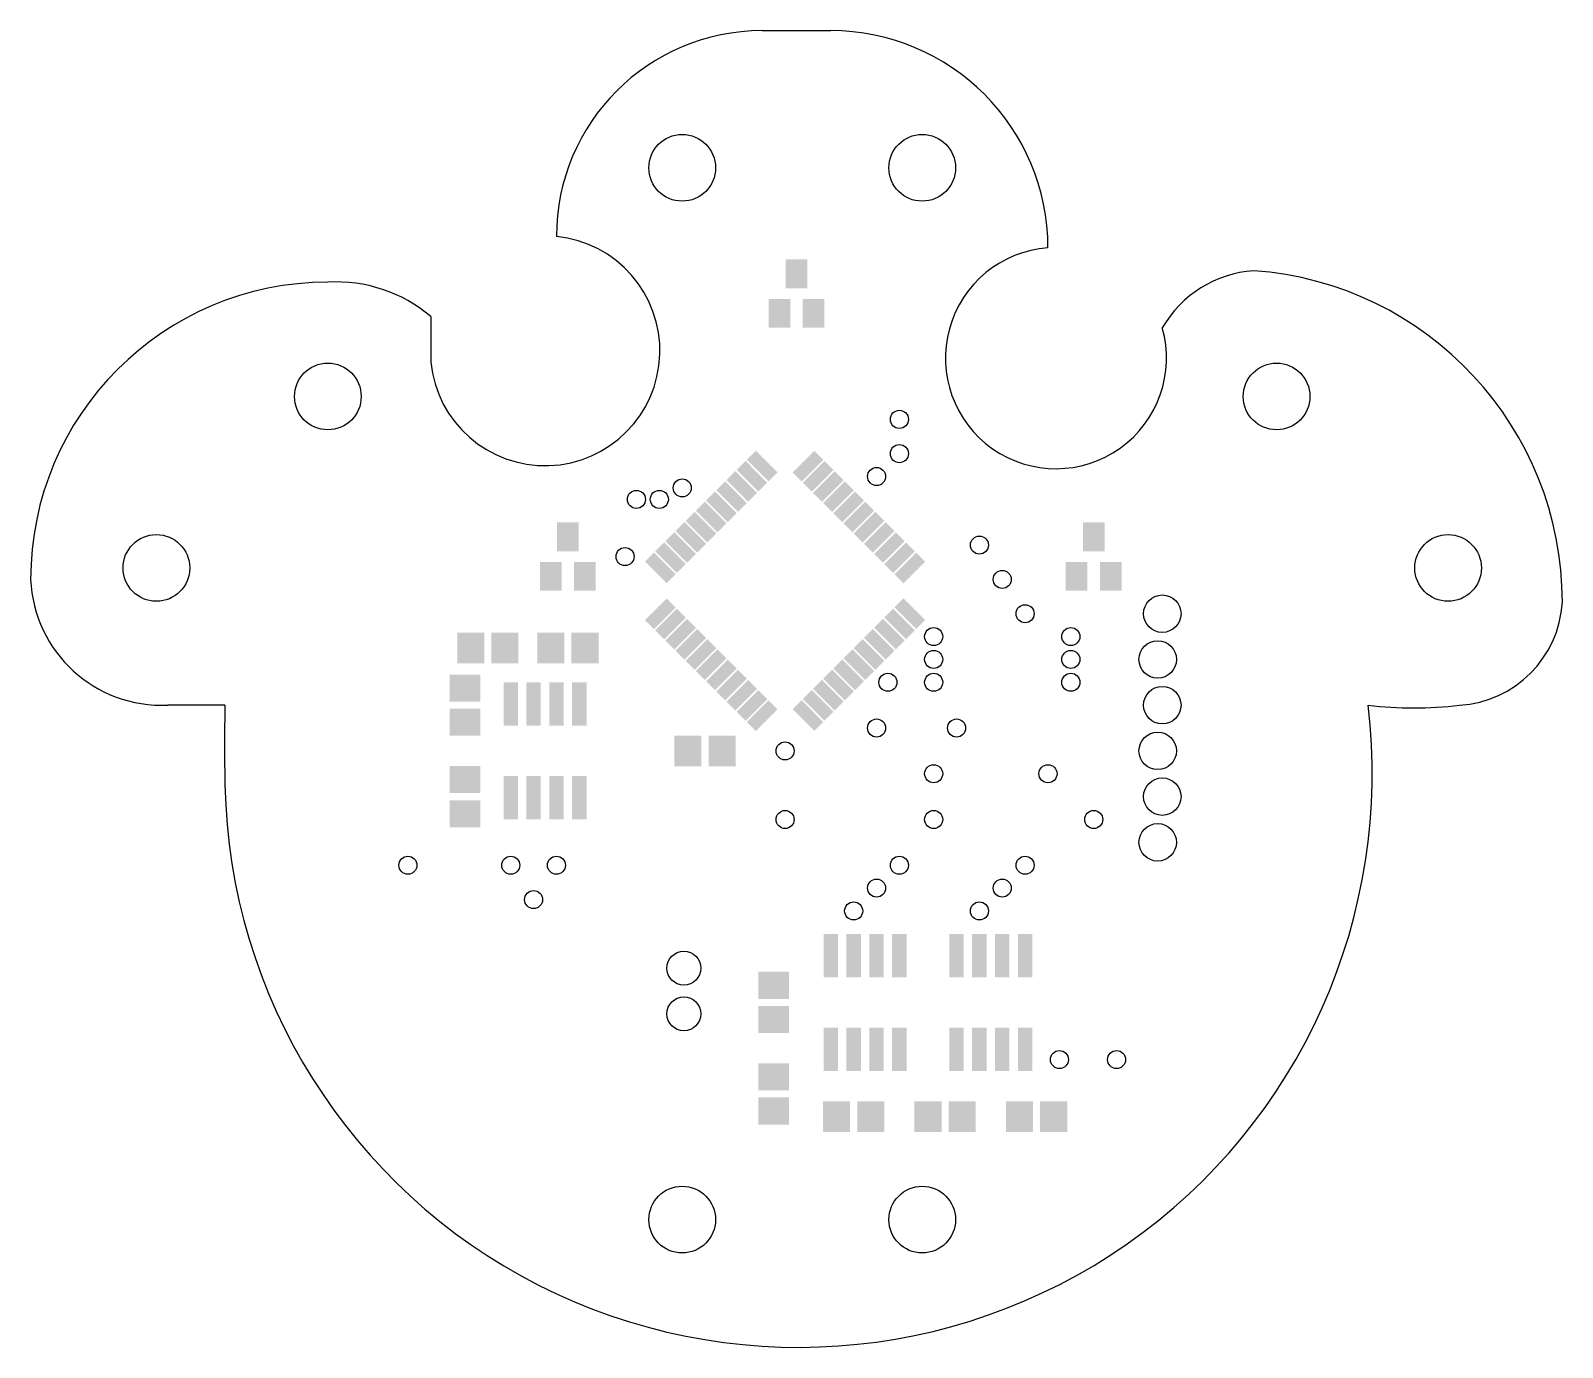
# Model space of a CAD drawing. Extents: x -2.5 to 82.6, y -2.6 to 70.5.
import ezdxf

# ---------------------------------------------------------------- set-up
doc = ezdxf.new("R2010")
doc.units = 0
doc.layers.add('20', color=7, linetype='CONTINUOUS')
doc.layers.add('29', color=253, linetype='CONTINUOUS')

# ---------------------------------------------------------------- blocks, each defined once
blk = doc.blocks.new('RECT')
blk.add_solid([(-0.5, -0.5), (0.5, -0.5), (-0.5, 0.5), (0.5, 0.5)])
blk = doc.blocks.new('ROUNDP')
blk.add_circle((0, 0), 0.5)
blk = doc.blocks.new('PIE')
blk.add_circle((0, 0), 0.5)
blk = doc.blocks.new('ROUNDV')
blk.add_circle((0, 0), 0.5)

msp = doc.modelspace()

# ---------------------------------------------------------------- linework, layer by layer
at = {"layer": '20'}
for p, q in [((38.1, 70.485), (41.91, 70.485)), ((19.685, 54.61), (19.685, 52.07)), ((8.255, 33.02), (5.08, 33.02))]:
    msp.add_line(p, q, dxfattribs=at)
for centre, radius, start, end in [((38.1, 59.055), 11.43, 90, 180), ((41.91, 58.42), 12.065, 0, 90), ((26.035, 52.705), 6.3817, 185.7106, 84.2894), ((54.4186, 52.2955), 6.1406, 94.1426, 15.8734), ((65.844, 50.7962), 6.369, 93.9521, 150.0587), ((64.088, 38.735), 18.462, 0, 85.9092), ((13.97, 40.005), 16.51, 90, 180), ((14.4463, 48.4188), 8.1102, 49.7636, 93.3665), ((4.7625, 40.3225), 7.3094, 182.4896, 272.4896), ((76.4778, 39.0922), 6.0827, 273.3665, 356.6335), ((118.4278, 30.7975), 110.1952, 178.8443, 181.1557), ((40.1156, 29.2177), 31.8671, 181.1557, 6.8527), ((74.295, 54.5354), 21.6648, 263.2671, 276.7329)]:
    msp.add_arc(centre, radius, start, end, dxfattribs=at)

# ---------------------------------------------------------------- block references
at = {"layer": '29'}
for name, p, xscale, yscale in [('ROUNDV', (33.655, 62.865), 3.7032, 3.7032), ('ROUNDV', (46.99, 62.865), 3.7032, 3.7032), ('RECT', (40.005, 56.98), 1.2032, 1.6032), ('RECT', (39.055, 54.78), 1.2032, 1.6032), ('RECT', (40.955, 54.78), 1.2032, 1.6032), ('ROUNDV', (13.97, 50.165), 3.7032, 3.7032), ('ROUNDV', (66.675, 50.165), 3.7032, 3.7032), ('PIE', (45.72, 48.895), 1.0032, 1.0032), ('PIE', (45.72, 46.99), 1.0032, 1.0032), ('PIE', (44.45, 45.72), 1.0032, 1.0032), ('PIE', (33.655, 45.085), 1.0032, 1.0032), ('PIE', (31.115, 44.45), 1.0032, 1.0032), ('PIE', (32.385, 44.45), 1.0032, 1.0032), ('RECT', (27.305, 42.375), 1.2032, 1.6032), ('RECT', (56.515, 42.375), 1.2032, 1.6032), ('ROUNDV', (4.445, 40.64), 3.7032, 3.7032), ('PIE', (30.48, 41.275), 1.0032, 1.0032), ('PIE', (50.165, 41.91), 1.0032, 1.0032), ('ROUNDV', (76.2, 40.64), 3.7032, 3.7032), ('RECT', (26.355, 40.175), 1.2032, 1.6032), ('RECT', (28.255, 40.175), 1.2032, 1.6032), ('RECT', (55.565, 40.175), 1.2032, 1.6032), ('RECT', (57.465, 40.175), 1.2032, 1.6032), ('PIE', (51.435, 40.005), 1.0032, 1.0032), ('PIE', (52.705, 38.1), 1.0032, 1.0032), ('RECT', (21.91, 36.195), 1.5032, 1.7032), ('RECT', (23.81, 36.195), 1.5032, 1.7032), ('PIE', (47.625, 36.83), 1.0032, 1.0032), ('PIE', (55.245, 36.83), 1.0032, 1.0032), ('PIE', (47.625, 35.56), 1.0032, 1.0032), ('PIE', (55.245, 35.56), 1.0032, 1.0032), ('PIE', (45.085, 34.29), 1.0032, 1.0032), ('PIE', (47.625, 34.29), 1.0032, 1.0032), ('PIE', (55.245, 34.29), 1.0032, 1.0032), ('PIE', (44.45, 31.75), 1.0032, 1.0032), ('PIE', (48.895, 31.75), 1.0032, 1.0032), ('PIE', (39.37, 30.48), 1.0032, 1.0032), ('PIE', (47.625, 29.21), 1.0032, 1.0032), ('PIE', (53.975, 29.21), 1.0032, 1.0032), ('PIE', (39.37, 26.67), 1.0032, 1.0032), ('PIE', (47.625, 26.67), 1.0032, 1.0032), ('PIE', (56.515, 26.67), 1.0032, 1.0032), ('PIE', (18.415, 24.13), 1.0032, 1.0032), ('PIE', (24.13, 24.13), 1.0032, 1.0032), ('PIE', (26.67, 24.13), 1.0032, 1.0032), ('PIE', (45.72, 24.13), 1.0032, 1.0032), ('PIE', (52.705, 24.13), 1.0032, 1.0032), ('PIE', (44.45, 22.86), 1.0032, 1.0032), ('PIE', (51.435, 22.86), 1.0032, 1.0032), ('PIE', (25.4, 22.225), 1.0032, 1.0032), ('PIE', (43.18, 21.59), 1.0032, 1.0032), ('PIE', (50.165, 21.59), 1.0032, 1.0032), ('RECT', (41.91, 19.11), 0.8032, 2.4032), ('RECT', (43.18, 19.11), 0.8032, 2.4032), ('RECT', (44.45, 19.11), 0.8032, 2.4032), ('RECT', (45.72, 19.11), 0.8032, 2.4032), ('RECT', (48.895, 19.11), 0.8032, 2.4032), ('RECT', (50.165, 19.11), 0.8032, 2.4032), ('RECT', (51.435, 19.11), 0.8032, 2.4032), ('RECT', (52.705, 19.11), 0.8032, 2.4032), ('RECT', (41.91, 13.91), 0.8032, 2.4032), ('RECT', (43.18, 13.91), 0.8032, 2.4032), ('RECT', (44.45, 13.91), 0.8032, 2.4032), ('RECT', (45.72, 13.91), 0.8032, 2.4032), ('RECT', (48.895, 13.91), 0.8032, 2.4032), ('RECT', (50.165, 13.91), 0.8032, 2.4032), ('RECT', (51.435, 13.91), 0.8032, 2.4032), ('RECT', (52.705, 13.91), 0.8032, 2.4032), ('PIE', (54.61, 13.335), 1.0032, 1.0032), ('PIE', (57.785, 13.335), 1.0032, 1.0032), ('RECT', (42.23, 10.16), 1.5032, 1.7032), ('RECT', (44.13, 10.16), 1.5032, 1.7032), ('RECT', (47.31, 10.16), 1.5032, 1.7032), ('RECT', (49.21, 10.16), 1.5032, 1.7032), ('RECT', (52.39, 10.16), 1.5032, 1.7032), ('RECT', (54.29, 10.16), 1.5032, 1.7032), ('ROUNDV', (33.655, 4.445), 3.7032, 3.7032), ('ROUNDV', (46.99, 4.445), 3.7032, 3.7032)]:
    msp.add_blockref(name, p, dxfattribs=dict(at, xscale=xscale, yscale=yscale))
for name, p, xscale, yscale, rotation in [('RECT', (38.0972, 46.2996), 0.7032, 1.7032, 45), ('RECT', (40.6428, 46.2996), 1.7032, 0.7032, 45), ('RECT', (36.9658, 45.1683), 0.7032, 1.7032, 45), ('RECT', (37.5315, 45.734), 0.7032, 1.7032, 45), ('RECT', (41.2085, 45.734), 1.7032, 0.7032, 45), ('RECT', (41.7742, 45.1683), 1.7032, 0.7032, 45), ('RECT', (36.4002, 44.6026), 0.7032, 1.7032, 45), ('RECT', (42.3398, 44.6026), 1.7032, 0.7032, 45), ('RECT', (35.2688, 43.4712), 0.7032, 1.7032, 45), ('RECT', (35.8345, 44.0369), 0.7032, 1.7032, 45), ('RECT', (42.9055, 44.0369), 1.7032, 0.7032, 45), ('RECT', (43.4712, 43.4712), 1.7032, 0.7032, 45), ('RECT', (34.7031, 42.9055), 0.7032, 1.7032, 45), ('RECT', (44.0369, 42.9055), 1.7032, 0.7032, 45), ('RECT', (33.5717, 41.7742), 0.7032, 1.7032, 45), ('RECT', (34.1374, 42.3398), 0.7032, 1.7032, 45), ('RECT', (44.6026, 42.3398), 1.7032, 0.7032, 45), ('RECT', (45.1683, 41.7742), 1.7032, 0.7032, 45), ('RECT', (33.006, 41.2085), 0.7032, 1.7032, 45), ('RECT', (45.734, 41.2085), 1.7032, 0.7032, 45), ('RECT', (32.4404, 40.6428), 0.7032, 1.7032, 45), ('RECT', (46.2996, 40.6428), 1.7032, 0.7032, 45), ('RECT', (32.4404, 38.0972), 1.7032, 0.7032, 45), ('RECT', (33.006, 37.5315), 1.7032, 0.7032, 45), ('RECT', (45.734, 37.5315), 0.7032, 1.7032, 45), ('RECT', (46.2996, 38.0972), 0.7032, 1.7032, 45), ('ROUNDP', (60.325, 38.1), 2.0828, 2.0828, 270), ('RECT', (33.5717, 36.9658), 1.7032, 0.7032, 45), ('RECT', (45.1683, 36.9658), 0.7032, 1.7032, 45), ('RECT', (26.355, 36.195), 1.5032, 1.7032, 180), ('RECT', (28.255, 36.195), 1.5032, 1.7032, 180), ('RECT', (34.1374, 36.4002), 1.7032, 0.7032, 45), ('RECT', (34.7031, 35.8345), 1.7032, 0.7032, 45), ('RECT', (44.0369, 35.8345), 0.7032, 1.7032, 45), ('RECT', (44.6026, 36.4002), 0.7032, 1.7032, 45), ('ROUNDP', (60.071, 35.56), 2.0828, 2.0828, 270), ('RECT', (35.2688, 35.2688), 1.7032, 0.7032, 45), ('RECT', (43.4712, 35.2688), 0.7032, 1.7032, 45), ('RECT', (35.8345, 34.7031), 1.7032, 0.7032, 45), ('RECT', (36.4002, 34.1374), 1.7032, 0.7032, 45), ('RECT', (42.3398, 34.1374), 0.7032, 1.7032, 45), ('RECT', (42.9055, 34.7031), 0.7032, 1.7032, 45), ('RECT', (21.59, 33.97), 1.5032, 1.7032, 270), ('RECT', (24.13, 33.08), 0.8032, 2.4032, 180), ('RECT', (25.4, 33.08), 0.8032, 2.4032, 180), ('RECT', (26.67, 33.08), 0.8032, 2.4032, 180), ('RECT', (27.94, 33.08), 0.8032, 2.4032, 180), ('RECT', (36.9658, 33.5717), 1.7032, 0.7032, 45), ('RECT', (41.7742, 33.5717), 0.7032, 1.7032, 45), ('ROUNDP', (60.325, 33.02), 2.0828, 2.0828, 270), ('RECT', (37.5315, 33.006), 1.7032, 0.7032, 45), ('RECT', (38.0972, 32.4404), 1.7032, 0.7032, 45), ('RECT', (40.6428, 32.4404), 0.7032, 1.7032, 45), ('RECT', (41.2085, 33.006), 0.7032, 1.7032, 45), ('RECT', (21.59, 32.07), 1.5032, 1.7032, 270), ('ROUNDP', (60.071, 30.48), 2.0828, 2.0828, 270), ('RECT', (33.975, 30.48), 1.5032, 1.7032, 180), ('RECT', (35.875, 30.48), 1.5032, 1.7032, 180), ('RECT', (21.59, 28.89), 1.5032, 1.7032, 90), ('RECT', (24.13, 27.88), 0.8032, 2.4032, 180), ('RECT', (25.4, 27.88), 0.8032, 2.4032, 180), ('RECT', (26.67, 27.88), 0.8032, 2.4032, 180), ('RECT', (27.94, 27.88), 0.8032, 2.4032, 180), ('ROUNDP', (60.325, 27.94), 2.0828, 2.0828, 270), ('RECT', (21.59, 26.99), 1.5032, 1.7032, 90), ('ROUNDP', (60.071, 25.4), 2.0828, 2.0828, 270), ('ROUNDP', (33.75, 18.415), 1.8796, 1.8796, 180), ('RECT', (38.735, 17.46), 1.5032, 1.7032, 90), ('ROUNDP', (33.75, 15.875), 1.8796, 1.8796, 180), ('RECT', (38.735, 15.56), 1.5032, 1.7032, 90), ('RECT', (38.735, 12.38), 1.5032, 1.7032, 270), ('RECT', (38.735, 10.48), 1.5032, 1.7032, 270)]:
    msp.add_blockref(name, p, dxfattribs=dict(at, xscale=xscale, yscale=yscale, rotation=rotation))

doc.saveas('drawing.dxf')
